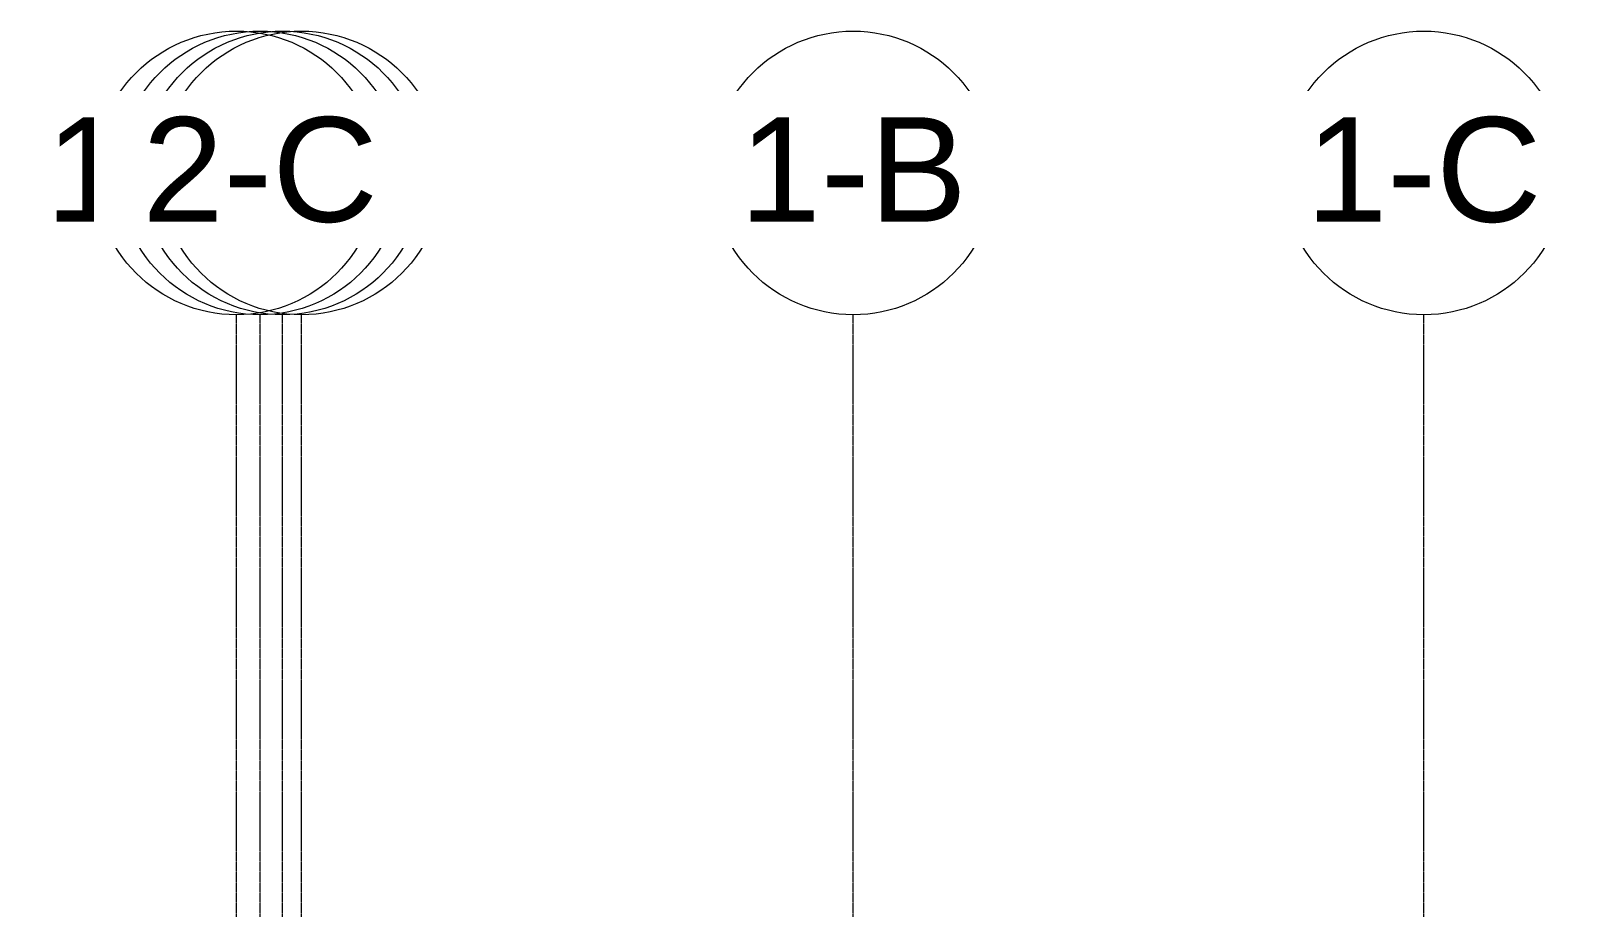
# Model space of a CAD drawing. Header units: inches. Extents: x 21954 to 47768, y -132 to 769.
# Drawn here: x 46100 to 46759, y 398 to 769 of the extents above; entities that cross this region are included whole.
import ezdxf

# ---------------------------------------------------------------- set-up
doc = ezdxf.new("R2010")
doc.units = ezdxf.units.IN
doc.header["$MEASUREMENT"] = 0
doc.linetypes.add('Grid Line 1_2_', pattern=[0.875, 0.5, -0.125, 0.125, -0.125])
doc.layers.add('S-GRID', color=1, linetype='Continuous', lineweight=9)
doc.layers.add('S-GRID-IDEN', color=1, linetype='Continuous', lineweight=9)
doc.styles.add('Arial', font='arial.ttf', dxfattribs={"height": 44.258982})

# ---------------------------------------------------------------- blocks, each defined once
blk = doc.blocks.new('Grid - Grid Head - Circle-14747-Structural - Elevation - East')
at = {"layer": 'S-GRID-IDEN'}
blk.add_circle((-21143.8, 708.66), 60, dxfattribs=at)

msp = doc.modelspace()

# ---------------------------------------------------------------- linework, layer by layer
at = {"layer": 'S-GRID', "linetype": 'Grid Line 1_2_'}
for p, q in [((46186.54, -132), (46186.54, 648.66)), ((46196.54, -132), (46196.54, 648.66)), ((46196.54, -132), (46196.54, 648.66)), ((46206.04, -132), (46206.04, 648.66)), ((46214.04, -132), (46214.04, 648.66)), ((46447.29, -132), (46447.29, 648.66)), ((46447.29, -132), (46447.29, 648.66)), ((46688.54, -132), (46688.54, 648.66)), ((46688.54, -132), (46688.54, 648.66))]:
    msp.add_line(p, q, dxfattribs=at)

# ---------------------------------------------------------------- block references
at = {"layer": 'S-GRID-IDEN'}
for p in [(67349.85, 0), (67591.1, 0), (67832.35, 0)]:
    msp.add_blockref('Grid - Grid Head - Circle-14747-Structural - Elevation - East', p, dxfattribs=at)

# ---------------------------------------------------------------- next in the draw order: texts
at = {"layer": 'S-GRID-IDEN', "char_height": 44.259, "width": 106.38, "attachment_point": 2, "line_spacing_factor": 0.938532, "style": 'Arial', "bg_fill": 3, "box_fill_scale": 1.25, "bg_fill_color": 0, "bg_fill_transparency": 0}
for s, insert in [('3-3', (46206.03, 732.25)), ('3-4', (46447.28, 732.25)), ('3-5', (46688.53, 732.25))]:
    msp.add_mtext(s, dxfattribs=dict(at, insert=insert))

# ---------------------------------------------------------------- next in the draw order: block references
at = {"layer": 'S-GRID-IDEN'}
for p in [(67357.85, 0), (67591.1, 0), (67832.35, 0)]:
    msp.add_blockref('Grid - Grid Head - Circle-14747-Structural - Elevation - East', p, dxfattribs=at)

# ---------------------------------------------------------------- next in the draw order: texts
at = {"layer": 'S-GRID-IDEN', "char_height": 44.259, "attachment_point": 2, "line_spacing_factor": 0.938532, "style": 'Arial', "bg_fill": 3, "box_fill_scale": 1.25, "bg_fill_color": 0, "bg_fill_transparency": 0}
for s, insert, width in [('3-3.G', (46214.03, 732.25), 184.14), ('1-B', (46447.28, 732.25), 114.48), ('1-C', (46688.53, 732.25), 118.26)]:
    msp.add_mtext(s, dxfattribs=dict(at, insert=insert, width=width))

# ---------------------------------------------------------------- next in the draw order: block references
at = {"layer": 'S-GRID-IDEN'}
msp.add_blockref('Grid - Grid Head - Circle-14747-Structural - Elevation - East', (67340.35, 0), dxfattribs=at)

# ---------------------------------------------------------------- next in the draw order: texts
at = {"layer": 'S-GRID-IDEN', "insert": (46196.53, 732.25), "char_height": 44.259, "width": 114.48, "attachment_point": 2, "line_spacing_factor": 0.938532, "style": 'Arial', "bg_fill": 3, "box_fill_scale": 1.25, "bg_fill_color": 0, "bg_fill_transparency": 0}
msp.add_mtext('1-A', dxfattribs=at)

# ---------------------------------------------------------------- next in the draw order: block references
at = {"layer": 'S-GRID-IDEN'}
msp.add_blockref('Grid - Grid Head - Circle-14747-Structural - Elevation - East', (67330.35, 0), dxfattribs=at)

# ---------------------------------------------------------------- next in the draw order: texts
at = {"layer": 'S-GRID-IDEN', "insert": (46186.53, 732.25), "char_height": 44.259, "width": 192.24, "attachment_point": 2, "line_spacing_factor": 0.938532, "style": 'Arial', "bg_fill": 3, "box_fill_scale": 1.25, "bg_fill_color": 0, "bg_fill_transparency": 0}
msp.add_mtext('1-A.G', dxfattribs=at)

# ---------------------------------------------------------------- next in the draw order: block references
at = {"layer": 'S-GRID-IDEN'}
msp.add_blockref('Grid - Grid Head - Circle-14747-Structural - Elevation - East', (67340.35, 0), dxfattribs=at)

# ---------------------------------------------------------------- next in the draw order: texts
at = {"layer": 'S-GRID-IDEN', "insert": (46196.53, 732.25), "char_height": 44.259, "width": 118.26, "attachment_point": 2, "line_spacing_factor": 0.938532, "style": 'Arial', "bg_fill": 3, "box_fill_scale": 1.25, "bg_fill_color": 0, "bg_fill_transparency": 0}
msp.add_mtext('2-C', dxfattribs=at)

doc.saveas('drawing.dxf')
